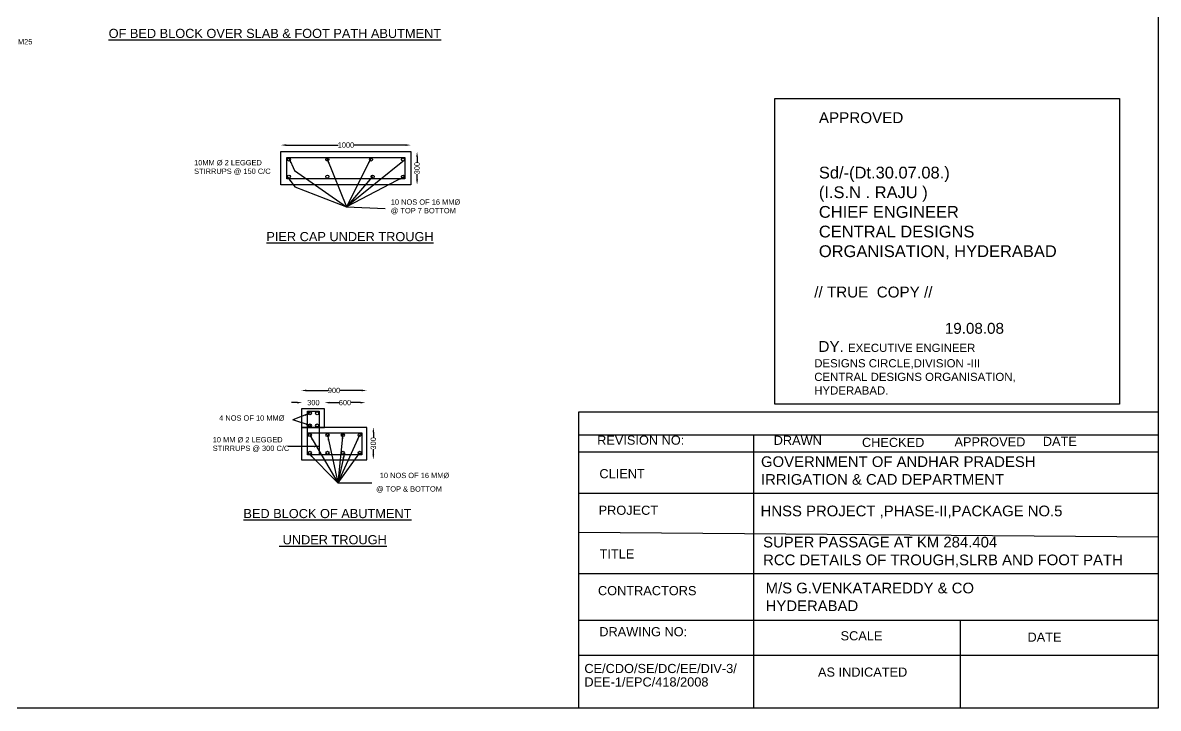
# Model space of a CAD drawing. Header units: millimetres. Extents: x 2326838 to 2622259, y 44388336 to 44595376.
# Drawn here: x 2473047 to 2622259, y 44388336 to 44478385 of the extents above; entities that cross this region are included whole.
import ezdxf

# ---------------------------------------------------------------- set-up
doc = ezdxf.new("R2010")
doc.units = ezdxf.units.MM
doc.header["$MEASUREMENT"] = 0
for name, color, linetype in [('DIMENSION', 7, 'Continuous'), ('DRAWING', 2, 'Continuous'), ('TEXT', 7, 'Continuous')]:
    doc.layers.add(name, color=color, linetype=linetype)
doc.styles.get("Standard").update_dxf_attribs({"font": 'arial.ttf', "height": 700})
doc.dimstyles.get("Standard").update_dxf_attribs({"dimtxt": 700, "dimasz": 700, "dimexe": 0.18, "dimexo": 0.0625, "dimgap": 0.09, "dimtad": 0, "dimdec": 0, "dimzin": 0, "dimdsep": 46, "dimtxsty": 'Standard', "dimcen": 0.09, "dimse1": 1, "dimse2": 1, "dimadec": 0, "dimazin": 0, "dimtfac": 1, "dimtdec": 0, "dimtofl": 0, "dimtmove": 0, "dimatfit": 3, "dimfxl": 1, "dimtolj": 1, "dimtzin": 0, "dimarcsym": 0})

# ---------------------------------------------------------------- blocks, each defined once
blk = doc.blocks.new('*D94')
at = {"layer": 'Defpoints', "color": 0, "transparency": 16777216}
for p in [(2524060, 44462313), (2506977, 44461457), (2524060, 44461457)]:
    blk.add_point(p, dxfattribs=at)
at = {"layer": 'DIMENSION', "color": 0, "lineweight": -2, "transparency": 16777216}
for p, q in [((2507677, 44462313), (2514507, 44462313)), ((2523360, 44462313), (2516530, 44462313))]:
    blk.add_line(p, q, dxfattribs=at)
at = {"layer": 'DIMENSION', "color": 0, "transparency": 16777216}
for points in [[(2507677, 44462430), (2507677, 44462196), (2506977, 44462313)], [(2523360, 44462430), (2523360, 44462196), (2524060, 44462313)]]:
    blk.add_solid(points, dxfattribs=at)
at = {"layer": 'DIMENSION', "color": 0, "transparency": 16777216, "insert": (2515519, 44462313), "char_height": 700, "attachment_point": 5}
blk.add_mtext('\\A1;1000', dxfattribs=at)
blk = doc.blocks.new('*D95')
at = {"layer": 'Defpoints', "color": 0, "transparency": 16777216}
for p in [(2524060, 44461457), (2524060, 44457098), (2524864, 44457098)]:
    blk.add_point(p, dxfattribs=at)
at = {"layer": 'DIMENSION', "color": 0, "lineweight": -2, "transparency": 16777216}
for p, q in [((2524864, 44460757), (2524864, 44460049)), ((2524864, 44457798), (2524864, 44458505))]:
    blk.add_line(p, q, dxfattribs=at)
at = {"layer": 'DIMENSION', "color": 0, "transparency": 16777216}
for points in [[(2524748, 44460757), (2524981, 44460757), (2524864, 44461457)], [(2524748, 44457798), (2524981, 44457798), (2524864, 44457098)]]:
    blk.add_solid(points, dxfattribs=at)
at = {"layer": 'DIMENSION', "color": 0, "transparency": 16777216, "insert": (2524864, 44459277), "char_height": 700, "attachment_point": 5, "rotation": 90}
blk.add_mtext('\\A1;300', dxfattribs=at)
blk = doc.blocks.new('*D111')
at = {"layer": 'Defpoints', "color": 0, "transparency": 16777216}
for p in [(2509633, 44430053), (2518267, 44430079), (2518267, 44430053)]:
    blk.add_point(p, dxfattribs=at)
at = {"layer": 'DIMENSION', "color": 0, "lineweight": -2, "transparency": 16777216}
for p, q in [((2510333, 44430079), (2513178, 44430079)), ((2517567, 44430079), (2514722, 44430079))]:
    blk.add_line(p, q, dxfattribs=at)
at = {"layer": 'DIMENSION', "color": 0, "transparency": 16777216}
for points in [[(2510333, 44430195), (2510333, 44429962), (2509633, 44430079)], [(2517567, 44430195), (2517567, 44429962), (2518267, 44430079)]]:
    blk.add_solid(points, dxfattribs=at)
at = {"layer": 'DIMENSION', "color": 0, "transparency": 16777216, "insert": (2513950, 44430079), "char_height": 700, "attachment_point": 5}
blk.add_mtext('\\A1;900', dxfattribs=at)
blk = doc.blocks.new('*D112')
at = {"layer": 'Defpoints', "color": 0, "transparency": 16777216}
for p in [(2512697, 44428561), (2518090, 44428561), (2518090, 44428485)]:
    blk.add_point(p, dxfattribs=at)
at = {"layer": 'DIMENSION', "color": 0, "lineweight": -2, "transparency": 16777216}
for p, q in [((2513397, 44428485), (2514619, 44428485)), ((2517390, 44428485), (2516167, 44428485))]:
    blk.add_line(p, q, dxfattribs=at)
at = {"layer": 'DIMENSION', "color": 0, "transparency": 16777216}
for points in [[(2513397, 44428602), (2513397, 44428369), (2512697, 44428485)], [(2517390, 44428602), (2517390, 44428369), (2518090, 44428485)]]:
    blk.add_solid(points, dxfattribs=at)
at = {"layer": 'DIMENSION', "color": 0, "transparency": 16777216, "insert": (2515393, 44428485), "char_height": 700, "attachment_point": 5}
blk.add_mtext('\\A1;600', dxfattribs=at)
blk = doc.blocks.new('*D113')
at = {"layer": 'Defpoints', "color": 0, "transparency": 16777216}
for p in [(2509785, 44428485), (2509785, 44428485), (2512697, 44428485)]:
    blk.add_point(p, dxfattribs=at)
at = {"layer": 'DIMENSION', "color": 0, "lineweight": -2, "transparency": 16777216}
for p, q in [((2509085, 44428485), (2508385, 44428485)), ((2513397, 44428485), (2514097, 44428485))]:
    blk.add_line(p, q, dxfattribs=at)
at = {"layer": 'DIMENSION', "color": 0, "transparency": 16777216}
for points in [[(2509085, 44428602), (2509085, 44428369), (2509785, 44428485)], [(2513397, 44428602), (2513397, 44428369), (2512697, 44428485)]]:
    blk.add_solid(points, dxfattribs=at)
at = {"layer": 'DIMENSION', "color": 0, "transparency": 16777216, "insert": (2511241, 44428485), "char_height": 700, "attachment_point": 5}
blk.add_mtext('\\A1;300', dxfattribs=at)
blk = doc.blocks.new('*D114')
at = {"layer": 'Defpoints', "color": 0, "transparency": 16777216}
for p in [(2519023, 44425264), (2519023, 44420996), (2519119, 44420996)]:
    blk.add_point(p, dxfattribs=at)
at = {"layer": 'DIMENSION', "color": 0, "lineweight": -2, "transparency": 16777216}
for p, q in [((2519119, 44424564), (2519119, 44423902)), ((2519119, 44421696), (2519119, 44422358))]:
    blk.add_line(p, q, dxfattribs=at)
at = {"layer": 'DIMENSION', "color": 0, "transparency": 16777216}
for points in [[(2519002, 44424564), (2519235, 44424564), (2519119, 44425264)], [(2519002, 44421696), (2519235, 44421696), (2519119, 44420996)]]:
    blk.add_solid(points, dxfattribs=at)
at = {"layer": 'DIMENSION', "color": 0, "transparency": 16777216, "insert": (2519119, 44423130), "char_height": 700, "attachment_point": 5, "rotation": 90}
blk.add_mtext('\\A1;300', dxfattribs=at)

msp = doc.modelspace()

# ---------------------------------------------------------------- linework, layer by layer
at = {"color": 0}
msp.add_lwpolyline([(2622258.7, 44388336.5), (2326838.1, 44388336.5), (2326838.1, 44595375.5), (2622258.7, 44595375.5)], close=True, dxfattribs=at)
at = {"layer": 'DIMENSION', "color": 0}
msp.add_lwpolyline([(2571862.2, 44468415), (2617169.7, 44468415), (2617169.7, 44428271.5), (2571862.2, 44428271.5)], close=True, dxfattribs=at)
for points in [[(2596220.9, 44399899.8), (2596220.9, 44388336.5)], [(2546132.3, 44395313.5), (2622258.7, 44395313.5)]]:
    msp.add_lwpolyline(points, dxfattribs=at)
at = {"layer": 'DRAWING', "color": 0}
for points in [[(2506977.3, 44461456.7), (2524059.9, 44461456.7), (2524059.9, 44457097.8), (2506977.3, 44457097.8)], [(2507758.3, 44460675.6), (2523278.8, 44460675.6), (2523278.8, 44457878.8), (2507758.3, 44457878.8)], [(2509684.8, 44425231.5), (2512708.1, 44425231.5), (2512708.1, 44427676.3), (2509684.8, 44427676.3)], [(2510488.7, 44427379.5), (2512009, 44427379.5), (2512009, 44421616.7), (2510488.7, 44421616.7)], [(2518282.7, 44425231.5), (2509684.8, 44425231.5), (2509684.8, 44420988), (2518282.7, 44420988)], [(2517601.2, 44421616.7), (2510488.7, 44421616.7), (2510488.7, 44424498.1), (2517601.2, 44424498.1)]]:
    msp.add_lwpolyline(points, close=True, dxfattribs=at)
for centre in [(2508017.3, 44460420.1), (2513083, 44460420.1), (2518825.6, 44460420.1), (2523017.8, 44460420.1), (2508017.3, 44458171), (2513083, 44458171), (2519029.7, 44458171), (2523017.8, 44458171), (2510770.6, 44427087.7), (2511741.3, 44427087.7), (2510770.6, 44425488.8), (2511741.3, 44425488.8), (2510770.6, 44424217.5), (2513097.2, 44424217.5), (2515116.2, 44424217.5), (2517319.7, 44424217.5), (2510770.6, 44421883.4), (2513097.2, 44421883.4), (2515116.2, 44421883.4), (2517319.7, 44421883.4)]:
    msp.add_circle(centre, 203.6, dxfattribs=at)
at = {"layer": 'TEXT', "color": 0}
msp.add_lwpolyline([(2546132.3, 44427254.4), (2622258.7, 44427254.4), (2622258.7, 44388336.5), (2546132.3, 44388336.5)], close=True, dxfattribs=at)
for points in [[(2546132.3, 44424256.4), (2622258.7, 44424256.4)], [(2569051, 44424203), (2569051, 44388336.5)], [(2546132.3, 44422008.1), (2622258.7, 44422008.1)], [(2546132.3, 44416599.4), (2622258.7, 44416599.4)], [(2546132.3, 44411458.2), (2622258.7, 44410858)], [(2622258.7, 44406006.1), (2546132.3, 44406006.1)], [(2546132.3, 44399899.8), (2622258.7, 44399899.8)]]:
    msp.add_lwpolyline(points, dxfattribs=at)

# ---------------------------------------------------------------- texts
for s, height, p in [('%%UOF BED BLOCK OVER SLAB & FOOT PATH ABUTMENT', 1200, (2484338, 44476381.7)), (' ABUTMENT CAP IN RCC M25', 700, (2460579.2, 44475535.3)), ('STIRRUPS @ 150 C/C', 700, (2495562.5, 44458526.5)), ('10MM Ø 2 LEGGED ', 700, (2495562.5, 44459651)), ('10 NOS OF 16 MMØ ', 700, (2521411.6, 44454478.3)), ('@ TOP 7 BOTTOM ', 700, (2521411.6, 44453353.8)), ('%%UPIER CAP UNDER TROUGH', 1200, (2505062.8, 44449693.1)), ('4 NOS OF 10 MMØ', 700, (2498861.8, 44426114.1)), ('10 MM Ø 2 LEGGED ', 700, (2498011.6, 44423260.6)), ('REVISION NO:', 1200, (2548524.6, 44422956.4)), ('DRAWN ', 1200, (2571723.6, 44422935.4)), ('CHECKED ', 1200, (2583322.8, 44422657.9)), ('APPROVED ', 1200, (2595477.6, 44422727.3)), ('DATE ', 1200, (2607088.4, 44422796.8)), ('STIRRUPS @ 300 C/C', 700, (2498011.6, 44422136.1)), ('10 NOS OF 16 MMØ', 700, (2519961.8, 44418568.9)), ('CLIENT', 1200, (2548825.8, 44418550.5)), ('@ TOP & BOTTOM', 700, (2519480.9, 44416797.8)), ('%%UBED BLOCK OF ABUTMENT', 1200, (2502050.4, 44413315.6)), ('PROJECT', 1200, (2548718, 44413747.9)), ('%%U UNDER TROUGH', 1200, (2506731.8, 44409875.7)), ('TITLE ', 1200, (2548847.1, 44408009.5)), ('CONTRACTORS ', 1200, (2548632.3, 44403187.2)), ('DRAWING NO:', 1200, (2548805.6, 44397798.5)), ('SCALE ', 1200, (2580515.2, 44397254.6)), ('DATE ', 1200, (2605072, 44397082.1)), ('CE/CDO/SE/DC/EE/DIV-3/', 1200, (2546848.3, 44392962.8)), ('AS INDICATED ', 1200, (2577544.9, 44392492)), ('DEE-1/EPC/418/2008', 1200, (2546848.3, 44391194.4))]:
    msp.add_text(s, height=height, dxfattribs=at).set_placement(p)
at = {"layer": 'TEXT', "color": 0, "attachment_point": 1}
for s, insert, char_height, width in [('APPROVED  \\P\\P\\P{\\H1.0833x;Sd/-(Dt.30.07.08.) \\P(I.S.N . RAJU ) \\PCHIEF ENGINEER  \\PCENTRAL DESIGNS ORGANISATION, HYDERABAD }', (2577662.4, 44466623.5), 1429.539, 32491.876), ('// TRUE  COPY //\\P\\P^I^I^I19.08.08\\P DY. {\\H0.75x;EXECUTIVE ENGINEER  \\PDESIGNS CIRCLE,DIVISION -III \\PCENTRAL DESIGNS ORGANISATION, HYDERABAD.}', (2577054.1, 44443723.1), 1429.539, 32491.876), ('GOVERNMENT OF ANDHAR PRADESH  IRRIGATION & CAD DEPARTMENT ', (2570054.2, 44421431.3), 1400, 40912.142), ('HNSS PROJECT ,PHASE-II,PACKAGE NO.5', (2569998.8, 44414957.4), 1400, 40912.142), ('SUPER PASSAGE AT KM 284.404 \\PRCC DETAILS OF TROUGH,SLRB AND FOOT PATH ', (2570331.1, 44410862), 1400, 48007.753), ('M/S G.VENKATAREDDY & CO  \\PHYDERABAD ', (2570663.4, 44404829.7), 1400, 40912.142)]:
    msp.add_mtext(s, dxfattribs=dict(at, insert=insert, char_height=char_height, width=width))

# ---------------------------------------------------------------- dimensions: what is measured, and where the dimension line sits
at = {"layer": 'DIMENSION', "color": 0}
for base, p1, p2, text, picture, middle in [((2524059.9, 44462312.9), (2506977.3, 44461456.7), (2524059.9, 44461456.7), '1000', '*D94', (2515518.6, 44462312.9)), ((2518266.8, 44430078.7), (2509633.4, 44430053.4), (2518266.8, 44430053.4), '900', '*D111', (2513950.1, 44430078.7)), ((2509785.3, 44428485.5), (2512696.8, 44428485.5), (2509785.3, 44428485.5), '300', '*D113', (2511241.1, 44428485.5)), ((2518089.5, 44428485.5), (2512696.8, 44428561.3), (2518089.5, 44428561.3), '600', '*D112', (2515393.2, 44428485.5))]:
    dim = msp.add_linear_dim(base=base, p1=p1, p2=p2, text=text, dimstyle='Standard', dxfattribs=at)
    dim.commit()
    dim.dimension.update_dxf_attribs({"geometry": picture, "text_midpoint": middle})
for base, p1, p2, picture, middle in [((2524864.3, 44457097.8), (2524059.9, 44461456.7), (2524059.9, 44457097.8), '*D95', (2524864.3, 44459277.2)), ((2519118.6, 44420996.1), (2519023, 44425263.7), (2519023, 44420996.1), '*D114', (2519118.6, 44423129.9))]:
    dim = msp.add_linear_dim(base=base, p1=p1, p2=p2, angle=90, text='300', dimstyle='Standard', dxfattribs=at)
    dim.commit()
    dim.dimension.update_dxf_attribs({"geometry": picture, "text_midpoint": middle})

# ---------------------------------------------------------------- leaders
for points in [[(2508017.3, 44460623.6), (2508753.4, 44458991.6), (2515596.5, 44454195.9)], [(2513006.8, 44460608.8), (2515596.5, 44454195.9)], [(2518825.6, 44460623.6), (2515596.5, 44454195.9)], [(2523207.1, 44460345.1), (2515596.5, 44454195.9)], [(2507813.7, 44458171), (2508805.4, 44456810.6), (2515596.5, 44454195.9)], [(2523221.4, 44458171), (2515596.5, 44454195.9), (2520691.4, 44453996.3)], [(2519029.7, 44458171), (2515596.5, 44454195.9)], [(2510770.6, 44427087.7), (2508537, 44426211.6)], [(2510964.3, 44425426.2), (2508537, 44426211.6)], [(2510770.6, 44424217.5), (2514442.4, 44417966.7)], [(2513097.2, 44424217.5), (2514442.4, 44417966.7)], [(2515116.2, 44424421.1), (2514442.4, 44417966.7)], [(2517319.7, 44424217.5), (2514442.4, 44417966.7)], [(2512009, 44422725.7), (2507865.4, 44422725.7)], [(2510567, 44421883.4), (2514442.4, 44417966.7), (2518933.9, 44417966.7)], [(2517319.7, 44421883.4), (2514442.4, 44417966.7)], [(2515314.8, 44421838.7), (2514442.4, 44417966.7)]]:
    msp.add_leader(points, dimstyle='Standard', override={"dimgap": 0.09, "dimtad": 0}, dxfattribs=at)

doc.saveas('drawing.dxf')
